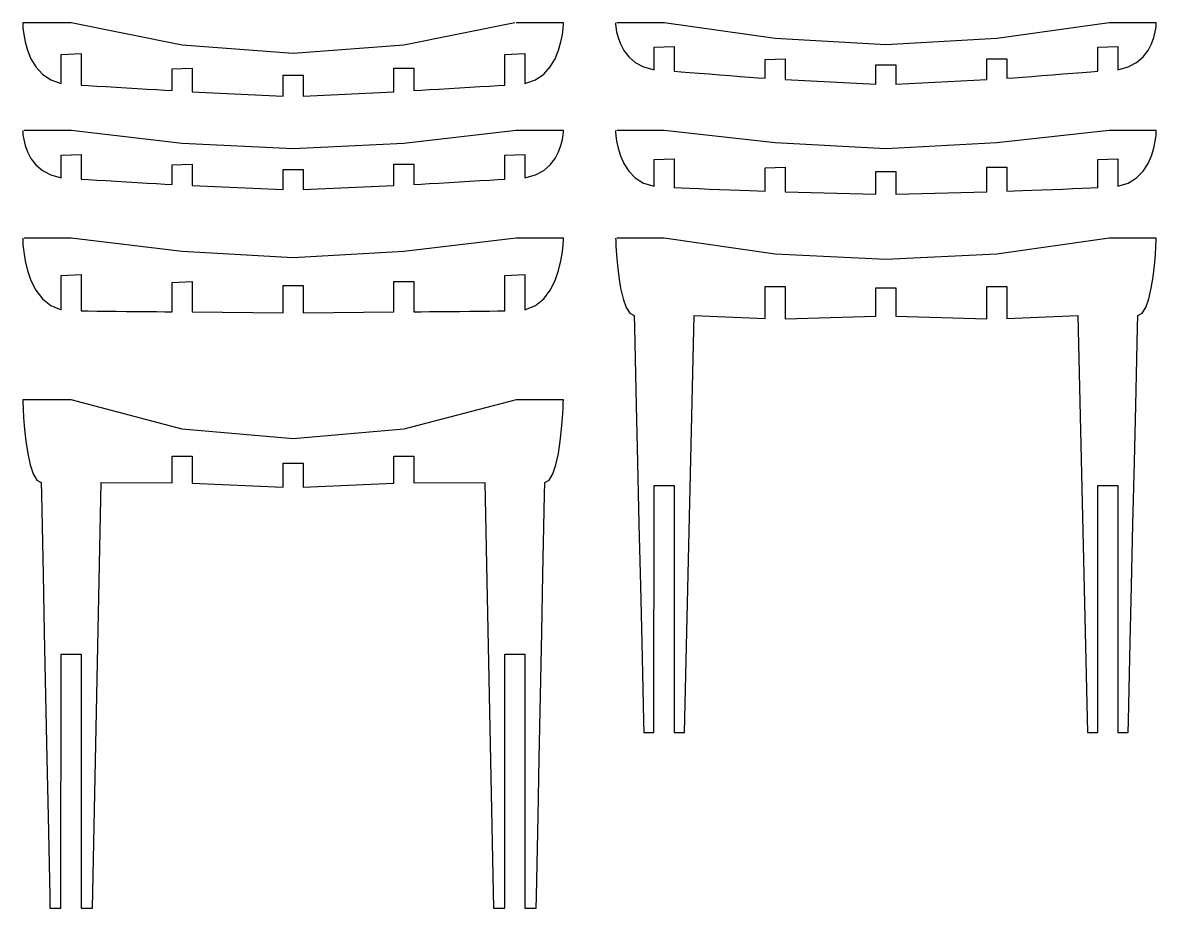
# Model space of a CAD drawing. Header units: metres. Extents: x 16 to 402, y -272 to -17.
# Drawn here: x 226.7 to 401.9, y -153.6 to -16.7 of the extents above; entities that cross this region are included whole.
import ezdxf

# ---------------------------------------------------------------- set-up
doc = ezdxf.new("R2010")
doc.units = ezdxf.units.M

msp = doc.modelspace()

# ---------------------------------------------------------------- linework, layer by layer
for p, q in [((226.87666, -16.666668), (226.66667, -16.666668)), ((226.66667, -16.666668), (226.67262, -16.897562)), ((226.67262, -16.897562), (226.71428, -17.529385)), ((227.44667, -16.666668), (226.87666, -16.666668)), ((228.28667, -16.666668), (227.44667, -16.666668)), ((229.30667, -16.666668), (228.28667, -16.666668)), ((230.41667, -16.666668), (229.30667, -16.666668)), ((231.52667, -16.66667), (230.41667, -16.666668)), ((232.54666, -16.666668), (231.52667, -16.66667)), ((233.38667, -16.66667), (232.54666, -16.666668)), ((233.95667, -16.666668), (233.38667, -16.66667)), ((234.16667, -16.666668), (233.95667, -16.666668)), ((251.3167, -20.134295), (234.16667, -16.666668)), ((234.16667, -16.666668), (234.16667, -16.666668)), ((302.76678, -16.666668), (285.61676, -20.134295)), ((303.54675, -16.666668), (302.97678, -16.666668)), ((304.38678, -16.666668), (303.54675, -16.666668)), ((305.40677, -16.666668), (304.38678, -16.666668)), ((306.51678, -16.666668), (305.40677, -16.666668)), ((307.62677, -16.66667), (306.51678, -16.666668)), ((308.64676, -16.666668), (307.62677, -16.66667)), ((309.48676, -16.66667), (308.64676, -16.666668)), ((310.05676, -16.666668), (309.48676, -16.66667)), ((310.26678, -16.666668), (310.05676, -16.666668)), ((310.21918, -17.529293), (310.2608, -16.897507)), ((310.2608, -16.897507), (310.26678, -16.666668)), ((318.33337, -16.666668), (318.33337, -16.666668)), ((318.33337, -16.666668), (318.3393, -16.844872)), ((318.3393, -16.844872), (318.38098, -17.332516)), ((318.38098, -17.332516), (318.49402, -18.059282)), ((319.11334, -16.666668), (318.54337, -16.666668)), ((319.95337, -16.666668), (319.11334, -16.666668)), ((320.97336, -16.666668), (319.95337, -16.666668)), ((322.08337, -16.666668), (320.97336, -16.666668)), ((323.19336, -16.66667), (322.08337, -16.666668)), ((324.21338, -16.666668), (323.19336, -16.66667)), ((325.05338, -16.66667), (324.21338, -16.666668)), ((325.62335, -16.666668), (325.05338, -16.66667)), ((325.83337, -16.666668), (325.62335, -16.666668)), ((342.9834, -19.13183), (325.83337, -16.666668)), ((325.83337, -16.666668), (325.83337, -16.666668)), ((394.64343, -16.666668), (377.28345, -19.13183)), ((395.21344, -16.666668), (394.64343, -16.666668)), ((396.05347, -16.666668), (395.21344, -16.666668)), ((397.07346, -16.666668), (396.05347, -16.666668)), ((398.18347, -16.666668), (397.07346, -16.666668)), ((399.29346, -16.66667), (398.18347, -16.666668)), ((400.31348, -16.666668), (399.29346, -16.66667)), ((401.15344, -16.66667), (400.31348, -16.666668)), ((401.72345, -16.666668), (401.15344, -16.66667)), ((401.93347, -16.666668), (401.72345, -16.666668)), ((401.7728, -18.0592), (401.88586, -17.332445)), ((401.88586, -17.332445), (401.9275, -16.84483)), ((401.9275, -16.84483), (401.93347, -16.666668)), ((226.71428, -17.529385), (226.82733, -18.471027)), ((226.82733, -18.471027), (227.0475, -19.631405)), ((309.88596, -19.631298), (310.1061, -18.470922)), ((310.1061, -18.470922), (310.21918, -17.529293)), ((318.49402, -18.059282), (318.71417, -18.954865)), ((318.71417, -18.954865), (319.07715, -19.948954)), ((360.13342, -20.107225), (342.9834, -19.13183)), ((377.28345, -19.13183), (360.13342, -20.107225)), ((401.1897, -19.948881), (401.55264, -18.954782)), ((401.55264, -18.954782), (401.7728, -18.0592)), ((227.0475, -19.631405), (227.41045, -20.919409)), ((227.41045, -20.919409), (227.9519, -22.243954)), ((268.46674, -21.432072), (251.3167, -20.134295)), ((285.61676, -20.134295), (268.46674, -21.432072)), ((308.98157, -22.243881), (309.523, -20.919317)), ((309.523, -20.919317), (309.88596, -19.631298)), ((319.07715, -19.948954), (319.6186, -20.971241)), ((319.6186, -20.971241), (320.37427, -21.95142)), ((324.28336, -20.459663), (327.38336, -20.359516)), ((324.28336, -20.731491), (324.28336, -20.459663)), ((324.28336, -21.132078), (324.28336, -20.731491)), ((327.38336, -20.359516), (327.38336, -20.359516)), ((327.38336, -20.359516), (327.38336, -20.466293)), ((327.38336, -20.466293), (327.38336, -20.75612)), ((327.38336, -20.75612), (327.38336, -21.183235)), ((392.88345, -20.466293), (395.98346, -20.359516)), ((392.88345, -20.75612), (392.88345, -20.466293)), ((392.88345, -21.183233), (392.88345, -20.75612)), ((395.98346, -20.359516), (395.98346, -20.359516)), ((395.98346, -20.359516), (395.98346, -20.459661)), ((395.98346, -20.459661), (395.98346, -20.731493)), ((395.98346, -20.731493), (395.98346, -21.132082)), ((399.89258, -21.951382), (400.64825, -20.971188)), ((400.64825, -20.971188), (401.1897, -19.948881)), ((227.9519, -22.243954), (228.70755, -23.513935)), ((232.61667, -21.58112), (235.71667, -21.451363)), ((232.61667, -21.93332), (232.61667, -21.58112)), ((232.61667, -22.452347), (232.61667, -21.93332)), ((232.61667, -23.082598), (232.61667, -22.452347)), ((235.71667, -21.451363), (235.71667, -21.451363)), ((235.71667, -21.451363), (235.71667, -21.58793)), ((235.71667, -21.58793), (235.71667, -21.958618)), ((235.71667, -21.958618), (235.71667, -22.504889)), ((235.71667, -22.504889), (235.71667, -23.168222)), ((301.21677, -21.587933), (304.31677, -21.451363)), ((301.21677, -21.958616), (301.21677, -21.587933)), ((301.21677, -22.504889), (301.21677, -21.958616)), ((301.21677, -23.16822), (301.21677, -22.504889)), ((304.31677, -21.451363), (304.31677, -21.451363)), ((304.31677, -21.451363), (304.31677, -21.581118)), ((304.31677, -21.581118), (304.31677, -21.933321)), ((304.31677, -21.933321), (304.31677, -22.452347)), ((304.31677, -22.452347), (304.31677, -23.0826)), ((308.2259, -23.513885), (308.98157, -22.243881)), ((320.37427, -21.95142), (321.3798, -22.819178)), ((324.28336, -21.618507), (324.28336, -21.132078)), ((324.28336, -22.14786), (324.28336, -21.618507)), ((324.28336, -22.677212), (324.28336, -22.14786)), ((324.28336, -23.16364), (324.28336, -22.677212)), ((327.38336, -21.183235), (327.38336, -21.701874)), ((327.38336, -21.701874), (327.38336, -22.26627)), ((327.38336, -22.26627), (327.38336, -22.83067)), ((341.43338, -22.343819), (344.5334, -22.25962)), ((341.43338, -22.572361), (341.43338, -22.343819)), ((341.4334, -22.90916), (341.43338, -22.572361)), ((344.5334, -22.25962), (344.5334, -25.467411)), ((375.73343, -25.467411), (375.73343, -22.25962)), ((375.73343, -22.25962), (378.83344, -22.25962)), ((378.83344, -22.25962), (378.83344, -22.25962)), ((378.83344, -22.25962), (378.83344, -22.343819)), ((378.83344, -22.343819), (378.83344, -22.572363)), ((378.83344, -22.572363), (378.83344, -22.909159)), ((392.88345, -21.70187), (392.88345, -21.183233)), ((392.88345, -22.26627), (392.88345, -21.70187)), ((392.88348, -22.830671), (392.88345, -22.26627)), ((395.98346, -21.132082), (395.98346, -21.618513)), ((395.98346, -21.618513), (395.98346, -22.14786)), ((395.98346, -22.14786), (395.98346, -22.677208)), ((395.98346, -22.677208), (395.98346, -23.16364)), ((398.88705, -22.819157), (399.89258, -21.951382)), ((228.70755, -23.513935), (229.7131, -24.63826)), ((232.61667, -23.768456), (232.61667, -23.082598)), ((232.61667, -24.454319), (232.61667, -23.768456)), ((232.61667, -25.084568), (232.61667, -24.454319)), ((235.71667, -23.168222), (235.71667, -23.890081)), ((235.71667, -23.890081), (235.71667, -24.611942)), ((249.7667, -23.795443), (252.8667, -23.69825)), ((249.7667, -24.059256), (249.7667, -23.795443)), ((249.7667, -24.448032), (249.7667, -24.059256)), ((249.7667, -24.920116), (249.7667, -24.448032)), ((252.8667, -23.69825), (252.8667, -27.339628)), ((284.06674, -27.339626), (284.06674, -23.69825)), ((284.06674, -23.69825), (287.16675, -23.69825)), ((287.16675, -23.69825), (287.16675, -23.69825)), ((287.16675, -23.69825), (287.16675, -23.795443)), ((287.16675, -23.795443), (287.16675, -24.059258)), ((287.16675, -24.059258), (287.16675, -24.448032)), ((287.16675, -24.448032), (287.16675, -24.920118)), ((301.21677, -23.89008), (301.21677, -23.16822)), ((301.2168, -24.611944), (301.21677, -23.89008)), ((304.31677, -23.0826), (304.31677, -23.768457)), ((304.31677, -23.768457), (304.31677, -24.454317)), ((304.31677, -24.454317), (304.31677, -25.084566)), ((307.22037, -24.638233), (308.2259, -23.513885)), ((321.3798, -22.819178), (322.67093, -23.504208)), ((322.67093, -23.504208), (324.28336, -23.936203)), ((324.28336, -23.564228), (324.28336, -23.16364)), ((324.28336, -23.836054), (324.28336, -23.564228)), ((324.28336, -23.936203), (324.28336, -23.836054)), ((327.38336, -22.83067), (327.38336, -23.349308)), ((327.38336, -23.349308), (327.38336, -23.77642)), ((327.38336, -23.77642), (327.38336, -24.066246)), ((327.38336, -24.066246), (327.38336, -24.173023)), ((327.38336, -24.173023), (328.48077, -24.25845)), ((328.48077, -24.25845), (329.7833, -24.359846)), ((329.7833, -24.359846), (331.23953, -24.473207)), ((331.23953, -24.473207), (332.79834, -24.594555)), ((341.43338, -23.31813), (341.4334, -22.90916)), ((341.43338, -23.763184), (341.43338, -23.31813)), ((341.4334, -24.208242), (341.43338, -23.763184)), ((341.43338, -24.61721), (341.4334, -24.208242)), ((358.5834, -26.192575), (358.5834, -23.1899)), ((358.5834, -23.1899), (361.6834, -23.1899)), ((361.6834, -23.1899), (361.6834, -26.192575)), ((378.83344, -22.909159), (378.83344, -23.318134)), ((378.83344, -23.318134), (378.83344, -23.763186)), ((378.83344, -23.763186), (378.83344, -24.20824)), ((378.83344, -24.20824), (378.83344, -24.617208)), ((387.4685, -24.594551), (389.02728, -24.47321)), ((389.02728, -24.47321), (390.48355, -24.359846)), ((390.48355, -24.359846), (391.786, -24.258453)), ((391.786, -24.258453), (392.88345, -24.173025)), ((392.88342, -24.066244), (392.88348, -23.77642)), ((392.88345, -24.173025), (392.88342, -24.066244)), ((392.88345, -23.349306), (392.88348, -22.830671)), ((392.88348, -23.77642), (392.88345, -23.349306)), ((395.98346, -23.16364), (395.98346, -23.564228)), ((395.98346, -23.936203), (397.59592, -23.504198)), ((395.98346, -23.564228), (395.98346, -23.836056)), ((395.98346, -23.836056), (395.98346, -23.936203)), ((397.59592, -23.504198), (398.88705, -22.819157)), ((229.7131, -24.63826), (231.00424, -25.52583)), ((231.00424, -25.52583), (232.61667, -26.08555)), ((232.61667, -25.6036), (232.61667, -25.084568)), ((232.61667, -25.955793), (232.61667, -25.6036)), ((232.61667, -26.08555), (232.61667, -25.955793)), ((235.71667, -24.611942), (235.71667, -25.275272)), ((235.71667, -25.275272), (235.71667, -25.821548)), ((235.71667, -25.821548), (235.71667, -26.192232)), ((235.71667, -26.192232), (235.71667, -26.3288)), ((249.7667, -25.433857), (249.7667, -24.920116)), ((249.7667, -25.947598), (249.7667, -25.433857)), ((249.7667, -26.419682), (249.7667, -25.947598)), ((266.91672, -28.041428), (266.91672, -24.775463)), ((266.91672, -24.775463), (270.01672, -24.775463)), ((270.01672, -24.775463), (270.01672, -28.041428)), ((287.16675, -24.920118), (287.16675, -25.433857)), ((287.16675, -25.433857), (287.16675, -25.947596)), ((287.16675, -25.947596), (287.16675, -26.419682)), ((301.21677, -25.275276), (301.2168, -24.611944)), ((301.21677, -25.821548), (301.21677, -25.275276)), ((301.21677, -26.19223), (301.21677, -25.821548)), ((301.21677, -26.3288), (301.21677, -26.19223)), ((304.31677, -25.084566), (304.31677, -25.603596)), ((304.31677, -26.08555), (305.9292, -25.52582)), ((304.31677, -25.603596), (304.31677, -25.955791)), ((304.31677, -25.955791), (304.31677, -26.08555)), ((305.9292, -25.52582), (307.22037, -24.638233)), ((332.79834, -24.594555), (334.4084, -24.719887)), ((334.4084, -24.719887), (336.01843, -24.84522)), ((336.01843, -24.84522), (337.5772, -24.966564)), ((337.5772, -24.966564), (339.03348, -25.07993)), ((339.03348, -25.07993), (340.33594, -25.18132)), ((340.33594, -25.18132), (341.43338, -25.26675)), ((341.43338, -24.95401), (341.43338, -24.61721)), ((341.43338, -25.182547), (341.43338, -24.95401)), ((341.43338, -25.26675), (341.43338, -25.182547)), ((344.5334, -25.467411), (358.5834, -26.192575)), ((361.6834, -26.192575), (375.73343, -25.467411)), ((378.83344, -24.617208), (378.83344, -24.95401)), ((378.83344, -24.95401), (378.83344, -25.182549)), ((378.83344, -25.26675), (379.93085, -25.181318)), ((378.83344, -25.182549), (378.83344, -25.26675)), ((379.93085, -25.181318), (381.2334, -25.07993)), ((381.2334, -25.07993), (382.6896, -24.966564)), ((382.6896, -24.966564), (384.2484, -24.845222)), ((384.2484, -24.845222), (385.85846, -24.719887)), ((385.85846, -24.719887), (387.4685, -24.594551)), ((235.71667, -26.3288), (236.8141, -26.39446)), ((236.8141, -26.39446), (238.1166, -26.472397)), ((238.1166, -26.472397), (239.57285, -26.559532)), ((239.57285, -26.559532), (241.13164, -26.6528)), ((241.13164, -26.6528), (242.74168, -26.749132)), ((242.74168, -26.749132), (244.35173, -26.845469)), ((244.35173, -26.845469), (245.91052, -26.938736)), ((245.91052, -26.938736), (247.36678, -27.025867)), ((247.36678, -27.025867), (248.66927, -27.1038)), ((248.66927, -27.1038), (249.7667, -27.169464)), ((249.7667, -26.80846), (249.7667, -26.419682)), ((249.7667, -27.07227), (249.7667, -26.80846)), ((249.7667, -27.169464), (249.7667, -27.07227)), ((252.8667, -27.339628), (266.91672, -28.041428)), ((270.01672, -28.041428), (284.06674, -27.339626)), ((287.16675, -26.419682), (287.16675, -26.808456)), ((287.16675, -26.808456), (287.16675, -27.072268)), ((287.16675, -27.072268), (287.16675, -27.169462)), ((287.16675, -27.169462), (288.26416, -27.103796)), ((288.26416, -27.103796), (289.56668, -27.02587)), ((289.56668, -27.02587), (291.02292, -26.938734)), ((291.02292, -26.938734), (292.58173, -26.845467)), ((292.58173, -26.845467), (294.19177, -26.74913)), ((294.19177, -26.74913), (295.80182, -26.652796)), ((295.80182, -26.652796), (297.3606, -26.559528)), ((297.3606, -26.559528), (298.81686, -26.472397)), ((298.81686, -26.472397), (300.11932, -26.394463)), ((300.11932, -26.394463), (301.21677, -26.3288)), ((226.66667, -33.333336), (226.66667, -33.333336)), ((226.66667, -33.333336), (226.67262, -33.512848)), ((226.67262, -33.512848), (226.71428, -34.004063)), ((226.71428, -34.004063), (226.82733, -34.736145)), ((226.82733, -34.736145), (227.0475, -35.63829)), ((227.44667, -33.333336), (226.87666, -33.333336)), ((228.28667, -33.333336), (227.44667, -33.333336)), ((229.30667, -33.333336), (228.28667, -33.333336)), ((230.41667, -33.333336), (229.30667, -33.333336)), ((231.52667, -33.33334), (230.41667, -33.333336)), ((232.54666, -33.333336), (231.52667, -33.33334)), ((233.38667, -33.33334), (232.54666, -33.333336)), ((233.95667, -33.333336), (233.38667, -33.33334)), ((234.16667, -33.333336), (233.95667, -33.333336)), ((251.3167, -35.355785), (234.16667, -33.333336)), ((234.16667, -33.333336), (234.16667, -33.333336)), ((302.97678, -33.333336), (285.61676, -35.355785)), ((303.54675, -33.333336), (302.97678, -33.333336)), ((304.38678, -33.333336), (303.54675, -33.333336)), ((305.40677, -33.333336), (304.38678, -33.333336)), ((306.51678, -33.333336), (305.40677, -33.333336)), ((307.62677, -33.33334), (306.51678, -33.333336)), ((308.64676, -33.333336), (307.62677, -33.33334)), ((309.48676, -33.33334), (308.64676, -33.333336)), ((310.05676, -33.333336), (309.48676, -33.33334)), ((309.88596, -35.638206), (310.1061, -34.73606)), ((310.26678, -33.333336), (310.05676, -33.333336)), ((310.1061, -34.73606), (310.21918, -34.00399)), ((310.21918, -34.00399), (310.2608, -33.512802)), ((310.2608, -33.512802), (310.26678, -33.333336)), ((318.33337, -33.333336), (318.33337, -33.333336)), ((318.33337, -33.333336), (318.3393, -33.54514)), ((318.3393, -33.54514), (318.38098, -34.124733)), ((318.38098, -34.124733), (318.49402, -34.988525)), ((318.49402, -34.988525), (318.71417, -36.052975)), ((319.11334, -33.333336), (318.54337, -33.333336)), ((319.95337, -33.333336), (319.11334, -33.333336)), ((320.97336, -33.333336), (319.95337, -33.333336)), ((322.08337, -33.333336), (320.97336, -33.333336)), ((323.19336, -33.33334), (322.08337, -33.333336)), ((324.21338, -33.333336), (323.19336, -33.33334)), ((325.05338, -33.33334), (324.21338, -33.333336)), ((325.62335, -33.333336), (325.05338, -33.33334)), ((325.83337, -33.333336), (325.62335, -33.333336)), ((342.9834, -35.24522), (325.83337, -33.333336)), ((325.83337, -33.333336), (325.83337, -33.333336)), ((394.64343, -33.333336), (377.28345, -35.24522)), ((395.21344, -33.333336), (394.64343, -33.333336)), ((396.05347, -33.333336), (395.21344, -33.333336)), ((397.07346, -33.333336), (396.05347, -33.333336)), ((398.18347, -33.333336), (397.07346, -33.333336)), ((399.29346, -33.33334), (398.18347, -33.333336)), ((400.31348, -33.333336), (399.29346, -33.33334)), ((401.15344, -33.33334), (400.31348, -33.333336)), ((401.72345, -33.333336), (401.15344, -33.33334)), ((401.55264, -36.05288), (401.7728, -34.988434)), ((401.93347, -33.333336), (401.72345, -33.333336)), ((401.7728, -34.988434), (401.88586, -34.12465)), ((401.88586, -34.12465), (401.9275, -33.54509)), ((401.9275, -33.54509), (401.93347, -33.333336)), ((227.0475, -35.63829), (227.41045, -36.639656)), ((227.41045, -36.639656), (227.9519, -37.66943)), ((268.46674, -36.17894), (251.3167, -35.355785)), ((285.61676, -35.355785), (268.46674, -36.17894)), ((308.98157, -37.669376), (309.523, -36.639584)), ((309.523, -36.639584), (309.88596, -35.638206)), ((318.71417, -36.052975), (319.07715, -37.234505)), ((360.13342, -36.161285), (342.9834, -35.24522)), ((377.28345, -35.24522), (360.13342, -36.161285)), ((401.1897, -37.234417), (401.55264, -36.05288)), ((227.9519, -37.66943), (228.70755, -38.656784)), ((232.61667, -37.154102), (235.71667, -37.053223)), ((232.61667, -37.427917), (232.61667, -37.154102)), ((232.61667, -37.831444), (232.61667, -37.427917)), ((232.61667, -38.321434), (232.61667, -37.831444)), ((232.61667, -38.85466), (232.61667, -38.321434)), ((235.71667, -37.053223), (235.71667, -37.053223)), ((235.71667, -37.053223), (235.71667, -37.159916)), ((235.71667, -37.159916), (235.71667, -37.449524)), ((235.71667, -37.449524), (235.71667, -37.876305)), ((235.71667, -37.876305), (235.71667, -38.39455)), ((235.71667, -38.39455), (235.71667, -38.958508)), ((301.21677, -37.15992), (304.31677, -37.053223)), ((301.21677, -37.44952), (301.21677, -37.15992)), ((301.21677, -37.87631), (301.21677, -37.44952)), ((301.21677, -38.394543), (301.21677, -37.87631)), ((301.21677, -38.958508), (301.21677, -38.394543)), ((304.31677, -37.053223), (304.31677, -37.053223)), ((304.31677, -37.053223), (304.31677, -37.154102)), ((304.31677, -37.154102), (304.31677, -37.42792)), ((304.31677, -37.42792), (304.31677, -37.83144)), ((304.31677, -37.83144), (304.31677, -38.321438)), ((304.31677, -38.321438), (304.31677, -38.85466)), ((308.2259, -38.656746), (308.98157, -37.669376)), ((319.07715, -37.234505), (319.6186, -38.449547)), ((319.6186, -38.449547), (320.37427, -39.61454)), ((324.28336, -37.841507), (327.38336, -37.722477)), ((324.28336, -38.16459), (324.28336, -37.841507)), ((324.28336, -38.64071), (324.28336, -38.16459)), ((327.38336, -37.722477), (327.38336, -37.722477)), ((327.38336, -37.722477), (327.38336, -37.84709)), ((327.38336, -37.84709), (327.38336, -38.185333)), ((327.38336, -38.185333), (327.38336, -38.683792)), ((392.88345, -37.84709), (395.98346, -37.722477)), ((392.88345, -38.185333), (392.88345, -37.84709)), ((392.88345, -38.683792), (392.88345, -38.185333)), ((395.98346, -37.722477), (395.98346, -37.722477)), ((395.98346, -37.722477), (395.98346, -37.841507)), ((395.98346, -37.841507), (395.98346, -38.164593)), ((395.98346, -38.164593), (395.98346, -38.64071)), ((399.89258, -39.614494), (400.64825, -38.449482)), ((400.64825, -38.449482), (401.1897, -37.234417)), ((228.70755, -38.656784), (229.7131, -39.53089)), ((229.7131, -39.53089), (231.00424, -40.22094)), ((231.00424, -40.22094), (232.61667, -40.656097)), ((232.61667, -39.38789), (232.61667, -38.85466)), ((232.61667, -39.87788), (232.61667, -39.38789)), ((232.61667, -40.281403), (232.61667, -39.87788)), ((232.61667, -40.555218), (232.61667, -40.281403)), ((235.71667, -38.958508), (235.71667, -39.52247)), ((235.71667, -39.52247), (235.71667, -40.04071)), ((235.71667, -40.04071), (235.71667, -40.46749)), ((249.7667, -38.653465), (252.8667, -38.566116)), ((249.7667, -38.89056), (249.7667, -38.653465)), ((249.7667, -39.239964), (249.7667, -38.89056)), ((249.7667, -39.664238), (249.7667, -39.239964)), ((249.7667, -40.125946), (249.7667, -39.664238)), ((249.7667, -40.587654), (249.7667, -40.125946)), ((252.8667, -38.566116), (252.8667, -41.843327)), ((266.91672, -42.449516), (266.91672, -39.347664)), ((266.91672, -39.347664), (270.01672, -39.347664)), ((270.01672, -39.347664), (270.01672, -42.449516)), ((284.06674, -41.843327), (284.06674, -38.566116)), ((284.06674, -38.566116), (287.16675, -38.566116)), ((287.16675, -38.566116), (287.16675, -38.566116)), ((287.16675, -38.566116), (287.16675, -38.653465)), ((287.16675, -38.653465), (287.16675, -38.890564)), ((287.16675, -38.890564), (287.16675, -39.239964)), ((287.16675, -39.239964), (287.16675, -39.664238)), ((287.16675, -39.664238), (287.16675, -40.125942)), ((287.16675, -40.125942), (287.16675, -40.587654)), ((301.2168, -39.522476), (301.21677, -38.958508)), ((301.21677, -40.04071), (301.2168, -39.522476)), ((301.21677, -40.467495), (301.21677, -40.04071)), ((304.31677, -38.85466), (304.31677, -39.387886)), ((304.31677, -39.387886), (304.31677, -39.877876)), ((304.31677, -39.877876), (304.31677, -40.281395)), ((304.31677, -40.656097), (305.9292, -40.220932)), ((304.31677, -40.281395), (304.31677, -40.555218)), ((305.9292, -40.220932), (307.22037, -39.530876)), ((307.22037, -39.530876), (308.2259, -38.656746)), ((320.37427, -39.61454), (321.3798, -40.645916)), ((324.28336, -39.218857), (324.28336, -38.64071)), ((324.28336, -39.848015), (324.28336, -39.218857)), ((324.28336, -40.47718), (324.28336, -39.848015)), ((327.38336, -38.683792), (327.38336, -39.289066)), ((327.38336, -39.289066), (327.38336, -39.947742)), ((327.38336, -39.947742), (327.38336, -40.60642)), ((341.43338, -39.121956), (344.5334, -39.018032)), ((341.43338, -39.40402), (341.43338, -39.121956)), ((341.4334, -39.8197), (341.43338, -39.40402)), ((341.43338, -40.32445), (341.4334, -39.8197)), ((344.5334, -39.018032), (344.5334, -42.83053)), ((358.5834, -43.190243), (358.5834, -39.695606)), ((358.5834, -39.695606), (361.6834, -39.695606)), ((361.6834, -39.695606), (361.6834, -43.190243)), ((375.73343, -42.83053), (375.73343, -39.018032)), ((375.73343, -39.018032), (378.83344, -39.018032)), ((378.83344, -39.018032), (378.83344, -39.018032)), ((378.83344, -39.018032), (378.83344, -39.121944)), ((378.83344, -39.121944), (378.83344, -39.40402)), ((378.83344, -39.40402), (378.83344, -39.819695)), ((378.83344, -39.819695), (378.83344, -40.324455)), ((392.88345, -39.289062), (392.88345, -38.683792)), ((392.88345, -39.947742), (392.88345, -39.289062)), ((392.88348, -40.606426), (392.88345, -39.947742)), ((395.98346, -38.64071), (395.98346, -39.21886)), ((395.98346, -39.21886), (395.98346, -39.848015)), ((395.98346, -39.848015), (395.98346, -40.47718)), ((398.88705, -40.64589), (399.89258, -39.614494)), ((232.61667, -40.656097), (232.61667, -40.555218)), ((235.71667, -40.46749), (235.71667, -40.757095)), ((235.71667, -40.757095), (235.71667, -40.863792)), ((235.71667, -40.863792), (236.8141, -40.927998)), ((236.8141, -40.927998), (238.1166, -41.0042)), ((238.1166, -41.0042), (239.57285, -41.089394)), ((239.57285, -41.089394), (241.13164, -41.180588)), ((241.13164, -41.180588), (242.74168, -41.27478)), ((242.74168, -41.27478), (244.35173, -41.368973)), ((244.35173, -41.368973), (245.91052, -41.46017)), ((245.91052, -41.46017), (247.36678, -41.545372)), ((247.36678, -41.545372), (248.66927, -41.62157)), ((248.66927, -41.62157), (249.7667, -41.685772)), ((249.7667, -41.01193), (249.7667, -40.587654)), ((249.7667, -41.36133), (249.7667, -41.01193)), ((249.7667, -41.59842), (249.7667, -41.36133)), ((249.7667, -41.685772), (249.7667, -41.59842)), ((252.8667, -41.843327), (266.91672, -42.449516)), ((270.01672, -42.449516), (284.06674, -41.843327)), ((287.16675, -40.587654), (287.16675, -41.011925)), ((287.16675, -41.011925), (287.16675, -41.36133)), ((287.16675, -41.36133), (287.16675, -41.598423)), ((287.16675, -41.598423), (287.16675, -41.685772)), ((287.16675, -41.685772), (288.26416, -41.621563)), ((288.26416, -41.621563), (289.56668, -41.54537)), ((289.56668, -41.54537), (291.02292, -41.460167)), ((291.02292, -41.460167), (292.58173, -41.36898)), ((292.58173, -41.36898), (294.19177, -41.274784)), ((294.19177, -41.274784), (295.80182, -41.180588)), ((295.80182, -41.180588), (297.3606, -41.089394)), ((297.3606, -41.089394), (298.81686, -41.004196)), ((298.81686, -41.004196), (300.11932, -40.927994)), ((300.11932, -40.927994), (301.21677, -40.863792)), ((301.21677, -40.757095), (301.21677, -40.467495)), ((301.21677, -40.863792), (301.21677, -40.757095)), ((304.31677, -40.555218), (304.31677, -40.656097)), ((321.3798, -40.645916), (322.67093, -41.460106)), ((322.67093, -41.460106), (324.28336, -41.973557)), ((324.28336, -41.05533), (324.28336, -40.47718)), ((324.28336, -41.531445), (324.28336, -41.05533)), ((324.28336, -41.854523), (324.28336, -41.531445)), ((324.28336, -41.973557), (324.28336, -41.854523)), ((327.38336, -40.60642), (327.38336, -41.211693)), ((327.38336, -41.211693), (327.38336, -41.71015)), ((327.38336, -41.71015), (327.38336, -42.048393)), ((327.38336, -42.048393), (327.38336, -42.173004)), ((341.43338, -40.873745), (341.43338, -40.32445)), ((341.4334, -41.423035), (341.43338, -40.873745)), ((341.43338, -41.927784), (341.4334, -41.423035)), ((341.43338, -42.343468), (341.43338, -41.927784)), ((378.83344, -40.324455), (378.83344, -40.873745)), ((378.83344, -40.873745), (378.83344, -41.423035)), ((378.83344, -41.423035), (378.83344, -41.927788)), ((378.83344, -41.927788), (378.83344, -42.343464)), ((392.88342, -42.048393), (392.88348, -41.710155)), ((392.88345, -42.173008), (392.88342, -42.048393)), ((392.88345, -41.2117), (392.88348, -40.606426)), ((392.88348, -41.710155), (392.88345, -41.2117)), ((395.98346, -40.47718), (395.98346, -41.05532)), ((395.98346, -41.05532), (395.98346, -41.53145)), ((395.98346, -41.973557), (397.59592, -41.460094)), ((395.98346, -41.53145), (395.98346, -41.854523)), ((395.98346, -41.854523), (395.98346, -41.973557)), ((397.59592, -41.460094), (398.88705, -40.64589)), ((327.38336, -42.173004), (328.48077, -42.21647)), ((328.48077, -42.21647), (329.7833, -42.268055)), ((329.7833, -42.268055), (331.23953, -42.325726)), ((331.23953, -42.325726), (332.79834, -42.387466)), ((332.79834, -42.387466), (334.4084, -42.45123)), ((334.4084, -42.45123), (336.01843, -42.514996)), ((336.01843, -42.514996), (337.5772, -42.57673)), ((337.5772, -42.57673), (339.03348, -42.634407)), ((339.03348, -42.634407), (340.33594, -42.685993)), ((340.33594, -42.685993), (341.43338, -42.729454)), ((341.43338, -42.625526), (341.43338, -42.343468)), ((341.43338, -42.729454), (341.43338, -42.625526)), ((344.5334, -42.83053), (358.5834, -43.190243)), ((361.6834, -43.190243), (375.73343, -42.83053)), ((378.83344, -42.343464), (378.83344, -42.625534)), ((378.83344, -42.625534), (378.83344, -42.729454)), ((378.83344, -42.729454), (379.93085, -42.685986)), ((379.93085, -42.685986), (381.2334, -42.634407)), ((381.2334, -42.634407), (382.6896, -42.57673)), ((382.6896, -42.57673), (384.2484, -42.515)), ((384.2484, -42.515), (385.85846, -42.45123)), ((385.85846, -42.45123), (387.4685, -42.387463)), ((387.4685, -42.387463), (389.02728, -42.32573)), ((389.02728, -42.32573), (390.48355, -42.268055)), ((390.48355, -42.268055), (391.786, -42.216473)), ((391.786, -42.216473), (392.88345, -42.173008)), ((226.66667, -50.000008), (226.66667, -50.000008)), ((226.66667, -50.000008), (226.67262, -50.270866)), ((226.67262, -50.270866), (226.71428, -51.012066)), ((227.44667, -50.000008), (226.87666, -50.000008)), ((228.28667, -50.000008), (227.44667, -50.000008)), ((229.30667, -50.000008), (228.28667, -50.000008)), ((230.41667, -50.000008), (229.30667, -50.000008)), ((231.52667, -50.000015), (230.41667, -50.000008)), ((232.54666, -50.000008), (231.52667, -50.000015)), ((233.38667, -50.000015), (232.54666, -50.000008)), ((233.95667, -50), (233.38667, -50.000015)), ((234.16667, -50.000008), (233.95667, -50)), ((251.3167, -52.027847), (234.16667, -50.000008)), ((234.16667, -50.000008), (234.16667, -50.000008)), ((302.97678, -50.000008), (285.61676, -52.027847)), ((303.54675, -50.000008), (302.97678, -50.000008)), ((304.38678, -50.000008), (303.54675, -50.000008)), ((305.40677, -50.000008), (304.38678, -50.000008)), ((306.51678, -50.000008), (305.40677, -50.000008)), ((307.62677, -50.000015), (306.51678, -50.000008)), ((308.64676, -50.000008), (307.62677, -50.000015)), ((309.48676, -50.000015), (308.64676, -50.000008)), ((310.05676, -50), (309.48676, -50.000015)), ((310.26678, -50.000008), (310.05676, -50)), ((310.21918, -51.011955), (310.2608, -50.270805)), ((310.2608, -50.270805), (310.26678, -50.000008)), ((318.33337, -50.000008), (318.33337, -50.000008)), ((318.33337, -50.000008), (318.34628, -50.33435)), ((318.34628, -50.33435), (318.3921, -51.24161)), ((319.11334, -50.000008), (318.54337, -50.000008)), ((319.95337, -50.000008), (319.11334, -50.000008)), ((320.97336, -50.000008), (319.95337, -50.000008)), ((322.08337, -50.000008), (320.97336, -50.000008)), ((323.19336, -50.000015), (322.08337, -50.000008)), ((324.21338, -50.000008), (323.19336, -50.000015)), ((325.05338, -50.000015), (324.21338, -50.000008)), ((325.62335, -50), (325.05338, -50.000015)), ((325.83337, -50.000008), (325.62335, -50)), ((342.9834, -52.46179), (325.83337, -50.000008)), ((325.83337, -50.000008), (325.83337, -50.000008)), ((394.64343, -50.000008), (377.28345, -52.46179)), ((395.21344, -50.000008), (394.64343, -50.000008)), ((396.05347, -50.000008), (395.21344, -50.000008)), ((397.07346, -50.000008), (396.05347, -50.000008)), ((398.18347, -50.000008), (397.07346, -50.000008)), ((399.29346, -50.000015), (398.18347, -50.000008)), ((400.31348, -50.000008), (399.29346, -50.000015)), ((401.15344, -50.000015), (400.31348, -50.000008)), ((401.72345, -50), (401.15344, -50.000015)), ((401.93347, -50.000008), (401.72345, -50)), ((401.87476, -51.2414), (401.92053, -50.33423)), ((401.92053, -50.33423), (401.93347, -50.000008)), ((226.71428, -51.012066), (226.82733, -52.116707)), ((226.82733, -52.116707), (227.0475, -53.47795)), ((268.46674, -53.04128), (251.3167, -52.027847)), ((285.61676, -52.027847), (268.46674, -53.04128)), ((309.88596, -53.47782), (310.1061, -52.116585)), ((310.1061, -52.116585), (310.21918, -51.011955)), ((318.3921, -51.24161), (318.48126, -52.57852)), ((318.48126, -52.57852), (318.6244, -54.20188)), ((360.13342, -53.301746), (342.9834, -52.46179)), ((377.28345, -52.46179), (360.13342, -53.301746)), ((401.64246, -54.201645), (401.78555, -52.578285)), ((401.78555, -52.578285), (401.87476, -51.2414)), ((227.0475, -53.47795), (227.41045, -54.988907)), ((309.523, -54.9888), (309.88596, -53.47782)), ((318.6244, -54.20188), (318.83197, -55.968445)), ((401.43488, -55.968246), (401.64246, -54.201645)), ((227.41045, -54.988907), (227.9519, -56.542736)), ((232.61667, -55.76516), (235.71667, -55.612946)), ((232.61667, -56.17833), (232.61667, -55.76516)), ((235.71667, -55.612946), (235.71667, -55.612946)), ((235.71667, -55.612946), (235.71667, -55.770508)), ((235.71667, -55.770508), (235.71667, -56.198174)), ((301.21677, -55.7705), (304.31677, -55.612946)), ((301.21677, -56.19817), (301.21677, -55.7705)), ((304.31677, -55.612946), (304.31677, -55.612946)), ((304.31677, -55.612946), (304.31677, -55.765163)), ((304.31677, -55.765163), (304.31677, -56.178333)), ((308.98157, -56.54266), (309.523, -54.9888)), ((318.83197, -55.968445), (319.11456, -57.734993)), ((401.15228, -57.734856), (401.43488, -55.968246)), ((227.9519, -56.542736), (228.70755, -58.032555)), ((232.61667, -56.787205), (232.61667, -56.17833)), ((232.61667, -57.52655), (232.61667, -56.787205)), ((232.61667, -58.331135), (232.61667, -57.52655)), ((235.71667, -56.198174), (235.71667, -56.82841)), ((235.71667, -56.82841), (235.71667, -57.593704)), ((235.71667, -57.593704), (235.71667, -58.426517)), ((249.7667, -56.836044), (252.8667, -56.70547)), ((249.7667, -57.190468), (249.7667, -56.836044)), ((249.7667, -57.71277), (249.7667, -57.190468)), ((249.7667, -58.346992), (249.7667, -57.71277)), ((252.8667, -56.70547), (252.8667, -61.397102)), ((266.91672, -61.524094), (266.91672, -57.28969)), ((266.91672, -57.28969), (270.01672, -57.28969)), ((270.01672, -57.28969), (270.01672, -61.524094)), ((284.06674, -61.397106), (284.06674, -56.70547)), ((284.06674, -56.70547), (287.16675, -56.70547)), ((287.16675, -56.70547), (287.16675, -56.70547)), ((287.16675, -56.70547), (287.16675, -56.83604)), ((287.16675, -56.83604), (287.16675, -57.190468)), ((287.16675, -57.190468), (287.16675, -57.712765)), ((287.16675, -57.712765), (287.16675, -58.346996)), ((301.21677, -56.828407), (301.21677, -56.19817)), ((301.21677, -57.5937), (301.21677, -56.828407)), ((301.21677, -58.426517), (301.21677, -57.5937)), ((304.31677, -56.178333), (304.31677, -56.7872)), ((304.31677, -56.7872), (304.31677, -57.526558)), ((304.31677, -57.526558), (304.31677, -58.331135)), ((308.2259, -58.032494), (308.98157, -56.54266)), ((319.11456, -57.734993), (319.48267, -59.358307)), ((341.43338, -62.414814), (341.43338, -57.472088)), ((341.43338, -57.472088), (344.5334, -57.472088)), ((344.5334, -57.472088), (344.5334, -62.44017)), ((358.5834, -62.05749), (358.5834, -57.658512)), ((358.5834, -57.658512), (361.6834, -57.658512)), ((361.6834, -57.658512), (361.6834, -62.05749)), ((375.73343, -62.44017), (375.73343, -57.472088)), ((375.73343, -57.472088), (378.83344, -57.472088)), ((378.83344, -57.472088), (378.83344, -62.414814)), ((400.78418, -59.358208), (401.15228, -57.734856)), ((228.70755, -58.032555), (229.7131, -59.351505)), ((229.7131, -59.351505), (231.00424, -60.392715)), ((232.61667, -59.135723), (232.61667, -58.331135)), ((232.61667, -59.87507), (232.61667, -59.135723)), ((235.71667, -58.426517), (235.71667, -59.25934)), ((235.71667, -59.25934), (235.71667, -60.024628)), ((249.7667, -59.03718), (249.7667, -58.346992)), ((249.7667, -59.72737), (249.7667, -59.03718)), ((287.16675, -58.346996), (287.16675, -59.037178)), ((287.16675, -59.037178), (287.16675, -59.727364)), ((301.2168, -59.259342), (301.21677, -58.426517)), ((301.21677, -60.024628), (301.2168, -59.259342)), ((304.31677, -58.331135), (304.31677, -59.135723)), ((304.31677, -59.135723), (304.31677, -59.87507)), ((305.9292, -60.392696), (307.22037, -59.35147)), ((307.22037, -59.35147), (308.2259, -58.032494)), ((319.48267, -59.358307), (319.94684, -60.695145)), ((400.32, -60.6951), (400.78418, -59.358208)), ((231.00424, -60.392715), (232.61667, -61.049324)), ((232.61667, -60.483944), (232.61667, -59.87507)), ((232.61667, -60.8971), (232.61667, -60.483944)), ((232.61667, -61.049324), (232.61667, -60.8971)), ((235.71667, -60.024628), (235.71667, -60.65487)), ((235.71667, -60.65487), (235.71667, -61.08253)), ((235.71667, -61.08253), (235.71667, -61.24009)), ((235.71667, -61.24009), (236.8141, -61.250145)), ((236.8141, -61.250145), (238.1166, -61.262096)), ((238.1166, -61.262096), (239.57285, -61.27544)), ((239.57285, -61.27544), (241.13164, -61.289738)), ((241.13164, -61.289738), (242.74168, -61.30449)), ((242.74168, -61.30449), (244.35173, -61.319252)), ((244.35173, -61.319252), (245.91052, -61.333534)), ((245.91052, -61.333534), (247.36678, -61.34689)), ((249.7667, -60.361588), (249.7667, -59.72737)), ((249.7667, -60.883896), (249.7667, -60.361588)), ((249.7667, -61.238308), (249.7667, -60.883896)), ((249.7667, -61.36889), (249.7667, -61.238308)), ((287.16675, -59.727364), (287.16675, -60.361588)), ((287.16675, -60.361588), (287.16675, -60.883896)), ((287.16675, -60.883896), (287.16675, -61.23831)), ((287.16675, -61.23831), (287.16675, -61.36889)), ((289.56668, -61.34689), (291.02292, -61.33354)), ((291.02292, -61.33354), (292.58173, -61.319252)), ((292.58173, -61.319252), (294.19177, -61.30449)), ((294.19177, -61.30449), (295.80182, -61.289726)), ((295.80182, -61.289726), (297.3606, -61.275444)), ((297.3606, -61.275444), (298.81686, -61.262093)), ((298.81686, -61.262093), (300.11932, -61.250153)), ((300.11932, -61.250153), (301.21677, -61.24009)), ((301.21677, -60.654873), (301.21677, -60.024628)), ((301.21677, -61.082523), (301.21677, -60.654873)), ((301.21677, -61.24009), (301.21677, -61.082523)), ((304.31677, -59.87507), (304.31677, -60.483944)), ((304.31677, -61.049324), (305.9292, -60.392696)), ((304.31677, -60.483944), (304.31677, -60.897106)), ((304.31677, -60.897106), (304.31677, -61.049324)), ((319.94684, -60.695145), (320.51764, -61.602276)), ((399.7492, -61.60226), (400.32, -60.6951)), ((247.36678, -61.34689), (248.66927, -61.358826)), ((248.66927, -61.358826), (249.7667, -61.36889)), ((252.8667, -61.397102), (266.91672, -61.524094)), ((270.01672, -61.524094), (284.06674, -61.397106)), ((287.16675, -61.36889), (288.26416, -61.358826)), ((288.26416, -61.358826), (289.56668, -61.34689)), ((320.51764, -61.602276), (321.20554, -61.936485)), ((321.20554, -61.936485), (321.24725, -63.742836)), ((328.97168, -126.44903), (330.46118, -61.936485)), ((330.46118, -61.936485), (341.43338, -62.414814)), ((344.5334, -62.44017), (358.5834, -62.05749)), ((361.6834, -62.05749), (375.73343, -62.44017)), ((378.83344, -62.414814), (389.80563, -61.936485)), ((389.80563, -61.936485), (391.29514, -126.44903)), ((399.01956, -63.74283), (399.06128, -61.936485)), ((399.06128, -61.936485), (399.7492, -61.60226)), ((321.24725, -63.742836), (321.36047, -68.64579)), ((398.90637, -68.64578), (399.01956, -63.74283)), ((321.36047, -68.64579), (321.52728, -75.87119)), ((398.73956, -75.871185), (398.90637, -68.64578)), ((226.87666, -75.000015), (226.66667, -75.000015)), ((226.66667, -75.000015), (226.6796, -75.35787)), ((226.6796, -75.35787), (226.72539, -76.32892)), ((227.44667, -75.000015), (226.87666, -75.000015)), ((228.28667, -75.000015), (227.44667, -75.000015)), ((229.30667, -75.000015), (228.28667, -75.000015)), ((230.41667, -75.000015), (229.30667, -75.000015)), ((231.52667, -75.00002), (230.41667, -75.000015)), ((232.54666, -75.000015), (231.52667, -75.00002)), ((233.38667, -75.00002), (232.54666, -75.000015)), ((233.95667, -75.00001), (233.38667, -75.00002)), ((234.16667, -75.000015), (233.95667, -75.00001)), ((234.16667, -75.000015), (234.16667, -75.000015)), ((251.3167, -79.54443), (234.16667, -75.000015)), ((302.97678, -75.000015), (285.61676, -79.54443)), ((303.54675, -75.000015), (302.97678, -75.000015)), ((304.38678, -75.000015), (303.54675, -75.000015)), ((305.40677, -75.000015), (304.38678, -75.000015)), ((306.51678, -75.000015), (305.40677, -75.000015)), ((307.62677, -75.00002), (306.51678, -75.000015)), ((308.64676, -75.000015), (307.62677, -75.00002)), ((309.48676, -75.00002), (308.64676, -75.000015)), ((310.05676, -75.00001), (309.48676, -75.00002)), ((310.26678, -75.000015), (310.05676, -75.00001)), ((310.20807, -76.32869), (310.25385, -75.357735)), ((310.25385, -75.357735), (310.26678, -75.000015)), ((226.72539, -76.32892), (226.81458, -77.75981)), ((310.1189, -77.75957), (310.20807, -76.32869)), ((321.52728, -75.87119), (321.72986, -84.644905)), ((398.537, -84.64489), (398.73956, -75.871185)), ((226.81458, -77.75981), (226.9577, -79.497314)), ((309.97577, -79.497055), (310.1189, -77.75957)), ((226.9577, -79.497314), (227.16528, -81.38807)), ((268.46674, -81.01178), (251.3167, -79.54443)), ((285.61676, -79.54443), (268.46674, -81.01178)), ((309.7682, -81.387856), (309.97577, -79.497055)), ((227.16528, -81.38807), (227.44788, -83.27883)), ((309.4856, -83.27867), (309.7682, -81.387856)), ((227.44788, -83.27883), (227.81598, -85.016266)), ((249.7667, -87.813965), (249.7667, -83.6819)), ((249.7667, -83.6819), (252.8667, -83.6819)), ((252.8667, -83.6819), (252.8667, -87.886116)), ((284.06674, -87.886116), (284.06674, -83.6819)), ((284.06674, -83.6819), (287.16675, -83.6819)), ((287.16675, -83.6819), (287.16675, -87.81396)), ((309.1175, -85.01616), (309.4856, -83.27867)), ((227.81598, -85.016266), (228.28017, -86.44708)), ((266.91672, -88.491196), (266.91672, -84.78487)), ((266.91672, -84.78487), (270.01672, -84.78487)), ((270.01672, -84.78487), (270.01672, -88.491196)), ((308.6533, -86.44704), (309.1175, -85.01616)), ((321.72986, -84.644905), (321.9503, -94.19276)), ((398.31653, -94.19276), (398.537, -84.64489)), ((228.28017, -86.44708), (228.85094, -87.418)), ((228.85094, -87.418), (229.53885, -87.7757)), ((307.3946, -87.7757), (308.0825, -87.41798)), ((308.0825, -87.41798), (308.6533, -86.44704)), ((229.53885, -87.7757), (229.57632, -89.61922)), ((237.45584, -153.6155), (238.7945, -87.7757)), ((238.7945, -87.7757), (249.7667, -87.813965)), ((252.8667, -87.886116), (266.91672, -88.491196)), ((270.01672, -88.491196), (284.06674, -87.886116)), ((287.16675, -87.81396), (298.13895, -87.7757)), ((298.13895, -87.7757), (299.4776, -153.6155)), ((307.35712, -89.61922), (307.3946, -87.7757)), ((324.2389, -126.449036), (324.28336, -88.22452)), ((324.28336, -88.22452), (327.38336, -88.22452)), ((327.38336, -88.22452), (327.38336, -126.44903)), ((392.88345, -126.44903), (392.88345, -88.22452)), ((392.88345, -88.22452), (395.98346, -88.22452)), ((395.98346, -88.22452), (395.98346, -126.44903)), ((229.57632, -89.61922), (229.67807, -94.62305)), ((307.25537, -94.62303), (307.35712, -89.61922)), ((229.67807, -94.62305), (229.828, -101.99711)), ((307.10544, -101.99709), (307.25537, -94.62303)), ((321.9503, -94.19276), (322.17072, -103.740616)), ((398.0961, -103.74062), (398.31653, -94.19276)), ((229.828, -101.99711), (230.01006, -110.951324)), ((306.92337, -110.95132), (307.10544, -101.99709)), ((322.17072, -103.740616), (322.3733, -112.51432)), ((397.8935, -112.51431), (398.0961, -103.74062)), ((230.01006, -110.951324), (230.20818, -120.6956)), ((306.72528, -120.695595), (306.92337, -110.95132)), ((322.3733, -112.51432), (322.5401, -119.73973)), ((397.72668, -119.73972), (397.8935, -112.51431)), ((232.56798, -153.6155), (232.61667, -114.307755)), ((232.61667, -114.307755), (235.71667, -114.307755)), ((235.71667, -114.307755), (235.71667, -153.6155)), ((301.21677, -153.6155), (301.21677, -114.307755)), ((301.21677, -114.307755), (304.31677, -114.307755)), ((304.31677, -114.307755), (304.31677, -153.6155)), ((230.20818, -120.6956), (230.4063, -130.4399)), ((306.52716, -130.43991), (306.72528, -120.695595)), ((322.5401, -119.73973), (322.65332, -124.642685)), ((397.61346, -124.64267), (397.72668, -119.73972)), ((322.65332, -124.642685), (322.69504, -126.44903)), ((397.57178, -126.44903), (397.61346, -124.64267)), ((322.69504, -126.44903), (322.7395, -126.44902)), ((322.7395, -126.44902), (322.86023, -126.44903)), ((322.86023, -126.44903), (323.03812, -126.44902)), ((323.03812, -126.44902), (323.25412, -126.449036)), ((323.25412, -126.449036), (323.4892, -126.44903)), ((323.4892, -126.44903), (323.72427, -126.44903)), ((323.72427, -126.44903), (323.94028, -126.44903)), ((323.94028, -126.44903), (324.11816, -126.44903)), ((324.11816, -126.44903), (324.2389, -126.449036)), ((327.38336, -126.44903), (328.97168, -126.44903)), ((391.29514, -126.44903), (392.88345, -126.44903)), ((395.98346, -126.44903), (396.02795, -126.44902)), ((395.98346, -126.44903), (395.98346, -126.44903)), ((396.02795, -126.44902), (396.14868, -126.44903)), ((396.14868, -126.44903), (396.32654, -126.44902)), ((396.32654, -126.44902), (396.54254, -126.449036)), ((396.54254, -126.449036), (396.77762, -126.44903)), ((396.77762, -126.44903), (397.0127, -126.44903)), ((397.0127, -126.44903), (397.2287, -126.44903)), ((397.2287, -126.44903), (397.4066, -126.44903)), ((397.4066, -126.44903), (397.5273, -126.449036)), ((397.5273, -126.449036), (397.57178, -126.44903)), ((230.4063, -130.4399), (230.58835, -139.3941)), ((306.3451, -139.3941), (306.52716, -130.43991)), ((230.58835, -139.3941), (230.73828, -146.76816)), ((306.19516, -146.76817), (306.3451, -139.3941)), ((230.73828, -146.76816), (230.84003, -151.77197)), ((306.0934, -151.77197), (306.19516, -146.76817)), ((230.84003, -151.77197), (230.8775, -153.6155)), ((306.05594, -153.6155), (306.0934, -151.77197)), ((230.8775, -153.6155), (230.92621, -153.61548)), ((230.92621, -153.61548), (231.05838, -153.61551)), ((231.05838, -153.61551), (231.25317, -153.61548)), ((231.25317, -153.61548), (231.4897, -153.61552)), ((231.4897, -153.61552), (231.74709, -153.6155)), ((231.74709, -153.6155), (232.00449, -153.61551)), ((232.00449, -153.61551), (232.24101, -153.6155)), ((232.24101, -153.6155), (232.43579, -153.6155)), ((232.43579, -153.6155), (232.56798, -153.6155)), ((235.71667, -153.6155), (237.45584, -153.6155)), ((299.4776, -153.6155), (301.21677, -153.6155)), ((304.31677, -153.6155), (304.36548, -153.61548)), ((304.31677, -153.6155), (304.31677, -153.6155)), ((304.36548, -153.61548), (304.49765, -153.61551)), ((304.49765, -153.61551), (304.69244, -153.61548)), ((304.69244, -153.61548), (304.92896, -153.61552)), ((304.92896, -153.61552), (305.18634, -153.6155)), ((305.18634, -153.6155), (305.44376, -153.61551)), ((305.44376, -153.61551), (305.6803, -153.6155)), ((305.6803, -153.6155), (305.87506, -153.6155)), ((305.87506, -153.6155), (306.00726, -153.6155)), ((306.00726, -153.6155), (306.05594, -153.6155))]:
    msp.add_line(p, q)

doc.saveas('drawing.dxf')
